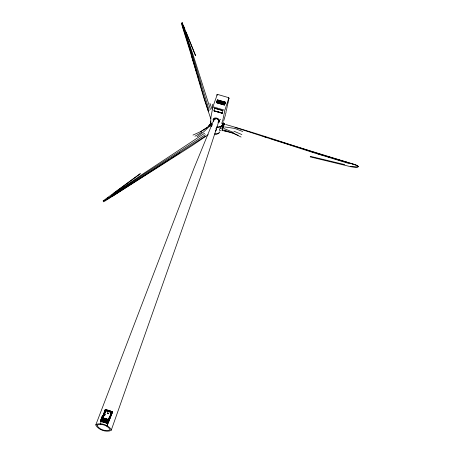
<?xml version="1.0" encoding="UTF-8"?>
<svg xmlns="http://www.w3.org/2000/svg" width="454" height="454" viewBox="0 0 454 454"><rect width="100%" height="100%" fill="white"/><g stroke="black" fill="none" stroke-linecap="round" stroke-linejoin="round"><path stroke-width="0.68" d="M210.752 120.287L210.991 116.82L212.852 107.013M108.143 420.064L102.808 418.406L108.228 419.854M109.442 418.145L109.295 419.581M102.735 417.544L102.933 416.085L102.729 417.476M100.294 421.329L101.617 419.292M100.334 420.517L107.405 422.589L107.059 423.304C108.126 423.781 105.691 423.037 106.775 423.219L109.215 419.819L102.229 417.646L100.334 420.523L100.589 421.289L100.3 421.21M101.157 421.477L100.907 420.705L106.821 422.538L107.507 421.488M106.622 422.22L106.497 423.026L101.111 421.357L101.146 420.773L106.537 422.447M101.157 421.482L100.294 421.34L100.907 420.444M106.616 421.516L106.497 423.032L101.168 421.352L101.231 420.54L106.679 422.288M101.253 421.113L101.282 420.591M101.338 420.495L101.293 421.352L101.39 420.546L106.724 422.186M101.753 419.893L107.206 421.346L106.889 422.027L101.424 420.268L101.111 421.352M101.554 421.25L101.571 420.682M101.775 420.739L101.679 421.471L101.753 420.739M101.968 419.564L107.337 421.221L107.604 420.722L107.564 421.295M101.957 420.796C101.798 422.453 101.98 420.16 101.878 421.193M101.957 420.302L102.054 419.326L107.524 421.057M102.076 419.899L102.105 419.371M218.856 121.224C218.942 119.022 215.361 117.677 214.01 119.436L193.937 168.394L95.726 425.069C98.336 429.864 106.14 432.594 111.162 430.46L202.45 171.499L218.856 121.224L218.068 122.126M102.031 421.584L102.127 420.852L102.054 421.584M102.161 419.292L107.473 421.142M102.19 418.412L102.229 417.646M102.144 420.359L102.224 419.405L101.946 419.91M102.246 419.065L107.677 420.807L108.001 420.115M102.281 421.471L102.332 420.909M102.332 420.421L102.32 420.024M102.4 419.519L102.462 418.724L107.814 420.387M102.485 419.297L102.513 418.775L102.36 419.297M102.468 421.533L102.508 420.637M102.525 419.53L102.7 418.497L102.672 419.025M102.422 421.704L102.553 420.245M108.103 420.103L102.655 418.452L102.587 419.19M102.621 421.193L102.593 421.755L102.74 420.308M102.786 417.584L102.922 416.114M102.61 421.76L102.683 421.028M102.774 419.093L102.763 418.696M102.979 416.222L102.854 417.578L105.3 409.78L108.847 410.558L112.359 411.977L107.019 425.563M102.769 419.422L102.757 419.025M102.808 421.25L102.774 421.811L102.893 420.756M102.973 418.35L103.081 417.913L103.103 418.48L103.132 417.958L108.415 419.57M102.922 419.865L102.939 419.082M102.962 421.874L103.058 421.142L103.041 421.709M103.058 421.136L103.024 421.709M103.109 419.922L103.189 418.974M103.206 418.548L103.194 418.157M103.149 421.931L103.2 421.363M103.268 420.71L103.279 419.587M103.381 418.934L103.376 418.213M103.393 418.94L103.37 418.537M103.33 421.987L103.427 421.255M103.563 418.991L103.552 418.594M103.58 418.997L103.614 418.435M104.153 413.793L103.966 414.406L103.909 413.81M103.966 414.406L103.977 413.736L102.037 416.903M103.518 422.044L103.569 421.482M103.626 420.818L103.643 420.029M103.779 418.486L103.745 419.048L103.739 418.65M104.131 414.32L104.08 413.73L102.048 416.88M103.631 421.318L103.535 422.044M104.062 414.394L104.085 413.935M103.881 419.439L103.87 419.042M103.818 421.374L103.722 422.106L103.801 420.483M103.818 421.216L103.79 420.813M104.062 419.496L104.114 418.934M103.966 421.999L104.04 420.705L103.949 421.999M104.244 419.059L104.335 418.338L104.301 418.894M104.204 420.762L104.074 422.22L104.165 420.932M104.363 421.21L104.261 422.277L104.318 421.38M104.397 420.325L104.42 419.541M104.488 418.951L104.522 418.395M104.448 422.334L104.545 421.607L104.465 422.334M104.585 420.381L104.602 419.598M104.664 419.331L104.664 418.611M104.681 419.337L104.658 418.94M104.795 420.211L104.67 421.335L104.8 419.882M104.687 421.834L104.63 422.39L104.749 421.664M104.778 420.773L104.755 420.376M104.817 422.447L104.914 421.721L104.897 422.288M104.919 421.221L104.982 420.262L104.902 421.159M105.067 418.883L105.033 419.445L105.027 419.053M104.965 420.83L104.999 420.268M105.067 421.051C105.3 418.662 104.902 424.189 105.101 421.777M105.107 420.001L105.203 419.28M105.101 421.278L105.169 420.319M105.169 419.837L105.209 419.11M105.232 419.507L105.271 418.946M105.351 419.893L105.345 419.502M105.249 422.396L105.339 420.784M105.544 419.462L105.623 418.736L105.589 419.292M105.373 422.623L105.47 421.897M105.407 421.897L105.459 421.335M105.442 421.164L105.538 420.438M105.549 420.285L105.532 419.558M105.521 421.17L105.39 422.623M105.708 419.513L105.805 418.792L105.771 419.348M105.776 422.01L105.873 421.284M105.873 420.784L105.952 419.837M105.952 419.405L105.947 419.014M106.071 419.956L106.168 419.235L106.151 419.797M105.93 422.793L106.032 422.067L105.947 422.799M105.964 422.067L106.134 419.07M106.043 421.573L106.105 420.62M106.157 422.288L106.117 422.85L106.236 422.124M106.151 421.794L106.236 420.506M106.378 418.963L106.315 419.848L106.372 419.292M106.23 421.63L106.236 420.835M106.361 422.748L106.344 422.345M106.361 421.454L106.463 420.727L106.429 421.454M106.457 420.239L106.497 419.507M106.321 422.918L106.418 422.18L106.327 422.578M106.52 419.91L106.554 419.348M106.446 422.986L106.48 422.464M106.548 421.511L106.645 420.784M106.639 420.296L106.679 419.57M106.662 420.784L106.588 421.908M106.701 419.967L106.741 419.405M106.73 421.567L106.832 420.841L106.764 422.129L101.463 420.393M106.826 420.353L106.877 419.797M108.211 413.781L107.286 413.446M106.775 423.213L106.821 422.543M106.945 420.903L107.042 420.183L106.996 421.13M106.923 421.295L107.002 420.018M108.217 413.736C109.215 413.163 107.155 412.164 107.354 413.429L108.211 413.736M106.979 422.18L107.019 421.607M107.127 420.96L107.229 420.234M107.121 421.573L101.554 420.166L106.945 421.862M107.104 421.352L107.184 420.404M107.422 419.865L107.422 419.468M107.365 421.25L107.354 420.455M107.513 421.255L107.553 420.517M107.609 419.922L107.66 419.365M107.638 421.147L107.677 420.631M107.689 421.187L107.734 420.614M107.791 419.978L107.785 419.581M107.916 420.353L102.655 418.452M108.052 421.272L107.768 421.181M108.563 422.203L108.336 421.357L108.466 422.464L107.882 422.282M108.466 422.464L108.256 421.624M108.778 420.75L108.835 419.99L109.062 420.835L108.778 420.75L108.279 422.118M109.176 419.541L109.318 418.128L108.126 420.251M109.062 420.835L109.215 419.819M109.227 419.587L109.386 418.123M110.589 415.79L110.39 416.397L110.339 415.785M110.39 416.397L110.401 415.705L108.438 418.673M110.56 416.318L110.515 415.728M110.492 416.392L110.521 415.938M222.539 129.634L222.528 130.468M224.055 124.322C224.707 120.446 221.325 131.144 222.063 130.803M217.023 95.085L217.126 94.557L217.778 94.472L228.453 97.61L229.026 98.632M222.846 110.611L222.273 113.324L214.01 110.884L214.549 108.165L222.846 110.611L214.509 108.273L214.623 107.967M224.809 110.543L222.778 120.304L221.705 123.522M227.255 106.367L228.101 102.349M228.158 102.065L228.521 100.34M228.629 99.823L229.003 98.053L228.458 97.701M105.203 414.411C104.057 414.462 105.39 414.099 104.471 415.365L104.817 415.438L105.152 414.377M226.796 108.517L227.125 106.991M226.682 109.034L225.99 111.712M222.494 129.753L223.873 124.963M211.904 125.179L210.367 123.834L210.015 124.612M223.612 121.207L225.507 114.601M216.552 102.627L224.565 104.953L216.575 102.559M224.634 104.726L216.643 102.326L224.651 104.658M216.808 101.912L224.798 104.193L216.83 101.844M216.842 101.702L224.832 103.983M217.131 100.777L225.105 103.126M217.205 100.544L225.212 102.871L217.222 100.476M217.296 100.249L225.28 102.644L217.335 100.226M217.347 100.084L225.371 102.343L217.387 100.062M224.707 104.494L216.717 102.099L224.724 104.426M224.815 104.051L216.859 101.634M224.94 103.733L216.916 101.469L224.906 103.75M224.957 103.586L217.006 101.174L224.98 103.523M225.031 103.353L217.08 100.941L225.065 103.336M195.691 55.74L182.15 22.7L181.969 23.347L192.048 53.873L209.146 110.43M225.524 114.033L226.098 112.229M100.765 423.991L100.374 423.82L100.799 423.894M102.893 416.971L105.22 409.61L108.909 410.388L112.558 411.886L107.422 425.103M102.405 418.117L105.22 409.61M100.76 422.992L101.168 421.335M102.263 418.111L104.227 412.311M109.664 417.691L109.193 418.838L109.499 417.635M109.193 418.832L109.579 417.652M110.555 414.786L111.02 413.651L110.719 414.843M110.64 414.825L111.105 413.69M214.01 119.436L213.959 120.463M109.164 418.406L111.383 412.397M108.727 420.069L111.389 412.397L108.608 411.341L105.737 410.683L102.831 418.236M225.036 109.8L228.839 97.945M107.371 420.461L107.365 421.006M107.082 421.67L107.206 421.335M107.24 422.328L108.688 418.514L107.388 422.351M107.36 422.368L108.688 418.514M109.828 416.647L108.461 420.387L109.976 416.67M108.54 420.449L109.913 416.641M105.351 420.381L105.249 422.402M105.708 419.944L105.646 420.898L105.725 420.166M105.805 421.84L105.765 422.736L105.844 422.01M106.48 422.719L106.752 421.953M102.315 420.915L102.281 421.477M103.461 419.973L103.461 420.535M104.233 419.485L104.238 420.035M104.653 419.11L102.689 418.656M104.846 418.667L104.846 419.388L104.84 418.997M107.286 413.492L107.524 412.799M100.692 420.268L102.093 416.5M101.208 420.841L101.424 420.268M102.071 418.435L103.461 414.638L102.133 418.401M102.127 418.446L103.518 414.667M101.168 421.346L101.577 420.347L101.48 421.408M102.031 419.615L102.054 419.326M102.462 418.724L107.74 420.642M213.079 106.27L217.273 94.54M102.91 418.134L105.782 410.654L110.027 411.801M103.404 417.215L105.044 412.941M105.249 412.408L105.788 410.751M112.558 411.886L109.102 420.325M112.359 411.977L108.688 420.869M223.85 125.077L224.407 123.953M210.497 125.003L210.809 124.481M107.337 423.531L108.62 421.448M107.059 423.31L108.336 421.357M107.11 422.629L108.478 420.535M106.542 422.316L108.364 419.553L103.12 418.038M108.563 418.906L110.594 415.887M101.617 418.225L102.859 416.097M100.873 421.386L101.526 420.427M101.197 420.79L103.081 417.913M310.184 156.874L350.533 166.663L356.061 167.1L357.86 166.913L358.206 166.414L357.128 165.443L350.925 163.463M220.712 130.548L219.679 130.553L219.259 129.589L223.005 124.373L223.073 122.966A6.231 4.676 11.7 0 1 221.461 125.9A6.22 4.665 11.7 0 1 218.981 126.927A6.231 4.676 11.7 0 1 216.779 126.995M350.533 166.663L356.101 167.14L357.917 166.987L358.206 166.414M209.294 125.083L210.367 123.834M216.74 95.011L217.789 94.563M215.4 131.053L216.513 129.906L215.9 128.595M209.453 126.377L203.471 132.052L197.053 136.75M95.902 424.53C100.884 422.311 108.841 425.092 111.361 429.932M107.286 198.012L108.268 197.184M208.221 134.707L192.014 145.666L103.711 201.82L103.16 200.918L104.255 200.055L140.121 173.723M196.775 72.64L182.871 28.216L181.566 23.665L182.15 22.7M182.48 23.092L181.941 23.512L181.543 23.171M113.375 193.529L140.411 173.7M200.816 131.671L208.443 126.439M111.258 195.561L142.919 173.95L204.612 133.232M205.435 136.132L143.827 175.295L106.577 199.698M205.327 134.776L143.441 174.489L104.8 200.424L103.16 200.918M111.809 196.69L169.955 159.201M171.124 158.446L179.943 152.777M218.068 122.404L219.157 121.292L219.095 120.497C218.266 118.664 215.582 117.694 213.913 118.965L213.63 120.435M207.347 127.602L200.39 131.739L192.978 135.076M194.976 136.223L201.86 132.256M222.437 130.44L223.266 126.496L224.31 123.925M215.236 119.209L215.548 119.13M222.171 126.308L222.948 126.303M222.375 128.3L220.321 128.085M224.577 126.921L234.667 128.414L242.771 131.524M105.288 409.849L108.898 410.535L112.388 412.05M105.385 410.03L108.835 410.7L112.172 412.136M223.782 130.673L226.438 131.149M105.861 410.813L107.218 411.063M310.349 156.335L344.751 164.609M223.64 130.752L233.282 133.226L238.163 135.337M107.672 411.188L111.281 412.493M312.267 152.147L314.31 152.743M317.023 153.537L319.06 154.133M321.097 154.729L323.816 155.523M327.89 156.715L331.289 157.708M332.646 158.106L337.401 159.496M338.758 159.893L348.269 162.674M213.505 106.934L224.253 110.101M214.277 110.623L214.01 110.884L222.318 113.188L214.055 110.748M218.249 111.82L222.227 112.967M225.57 124.47C267.491 136.376 308.459 151.352 350.375 163.298L357.173 165.494L358.274 166.493M349.16 163.588L311.643 152.084L235.041 127.387M102.718 418.089L108.341 419.819M103.586 418.509L107.513 419.734M102.706 418.492L107.938 420.217M105.311 419.473L107.275 420.092M102.502 418.849L105.124 419.672M105.782 419.871L107.751 420.489M102.439 419.014L105.061 419.91M105.72 420.035L107.683 420.727M102.945 419.382L107.541 420.818M102.093 419.451L107.524 421.136M102.088 419.53L104.062 420.149M104.721 420.347L107.348 421.17M101.878 419.785L107.144 421.431M101.872 419.865L107.138 421.511M107.076 421.681L101.69 419.973L106.94 421.942M101.679 420.058L106.951 421.789M101.202 420.915L106.469 422.878L101.185 421.233M101.197 420.994L106.531 422.714M101.191 421.153L106.554 422.799M263.019 136.296L266.367 137.346M271.719 139.02L276.407 140.485M277.076 140.695L355.459 164.757M223.754 129.992L233.243 133.221L241.063 137.051M224.1 128.59L233.458 132.472M233.872 131.178L241.851 134.56M223.345 123.045L223.97 123.46M183.053 25.276L184.772 28.517M186.089 32.132L195.396 55.484M209.952 103.41L212.075 109.159M184.142 28.591L192.729 53.754L210.457 109.499M210.804 118.84L204.249 99.256L191.168 54.951M208.517 111.576C199.527 83.74 192.388 55.337 182.922 27.643L182.026 24.578M197.598 75.302L198.216 77.293M199.862 82.6L200.475 84.58M212.273 104.272L213.034 107.655M220.275 119.249L220.315 119.748M212.217 124.924A6.231 4.676 11.7 0 1 210.826 121.065M213.743 121.309A3.439 2.281 20.6 0 1 214.373 118.114A3.439 2.281 20.6 0 1 219.027 119.487A3.439 2.281 20.6 0 1 218.385 122.682M223.141 122.58A6.328 4.75 11.7 0 1 216.876 127.245M211.956 124.969A6.328 4.75 11.7 0 1 210.849 120.645M218.987 132.818A4.563 3.45 11.7 0 1 217.875 133.578M217.426 133.748A4.563 3.45 11.7 0 1 214.873 133.93M219.793 131.819A4.705 3.558 11.7 0 1 214.861 134.038M208.63 126.087A4.018 2.105 56.2 0 1 211.922 125.889M208.709 126.552A3.536 1.85 56.4 0 1 211.172 126.047M208.778 126.507A3.536 1.85 56.3 0 1 211.241 126.002M209.345 125.837A3.36 1.759 56.3 0 1 211.172 126.178M105.612 422.118C105.538 423.82 105.759 419.757 105.617 422.118M225.388 102.15L224.475 105.09L216.547 102.752L217.46 99.818L225.388 102.15M97.196 425.063L97.048 425.511C99.205 429.49 105.691 431.76 109.857 429.983L110.016 429.546C107.921 425.534 101.333 423.23 97.196 425.063M107.065 425.897L106.656 425.824L107.065 425.897"/></g></svg>
